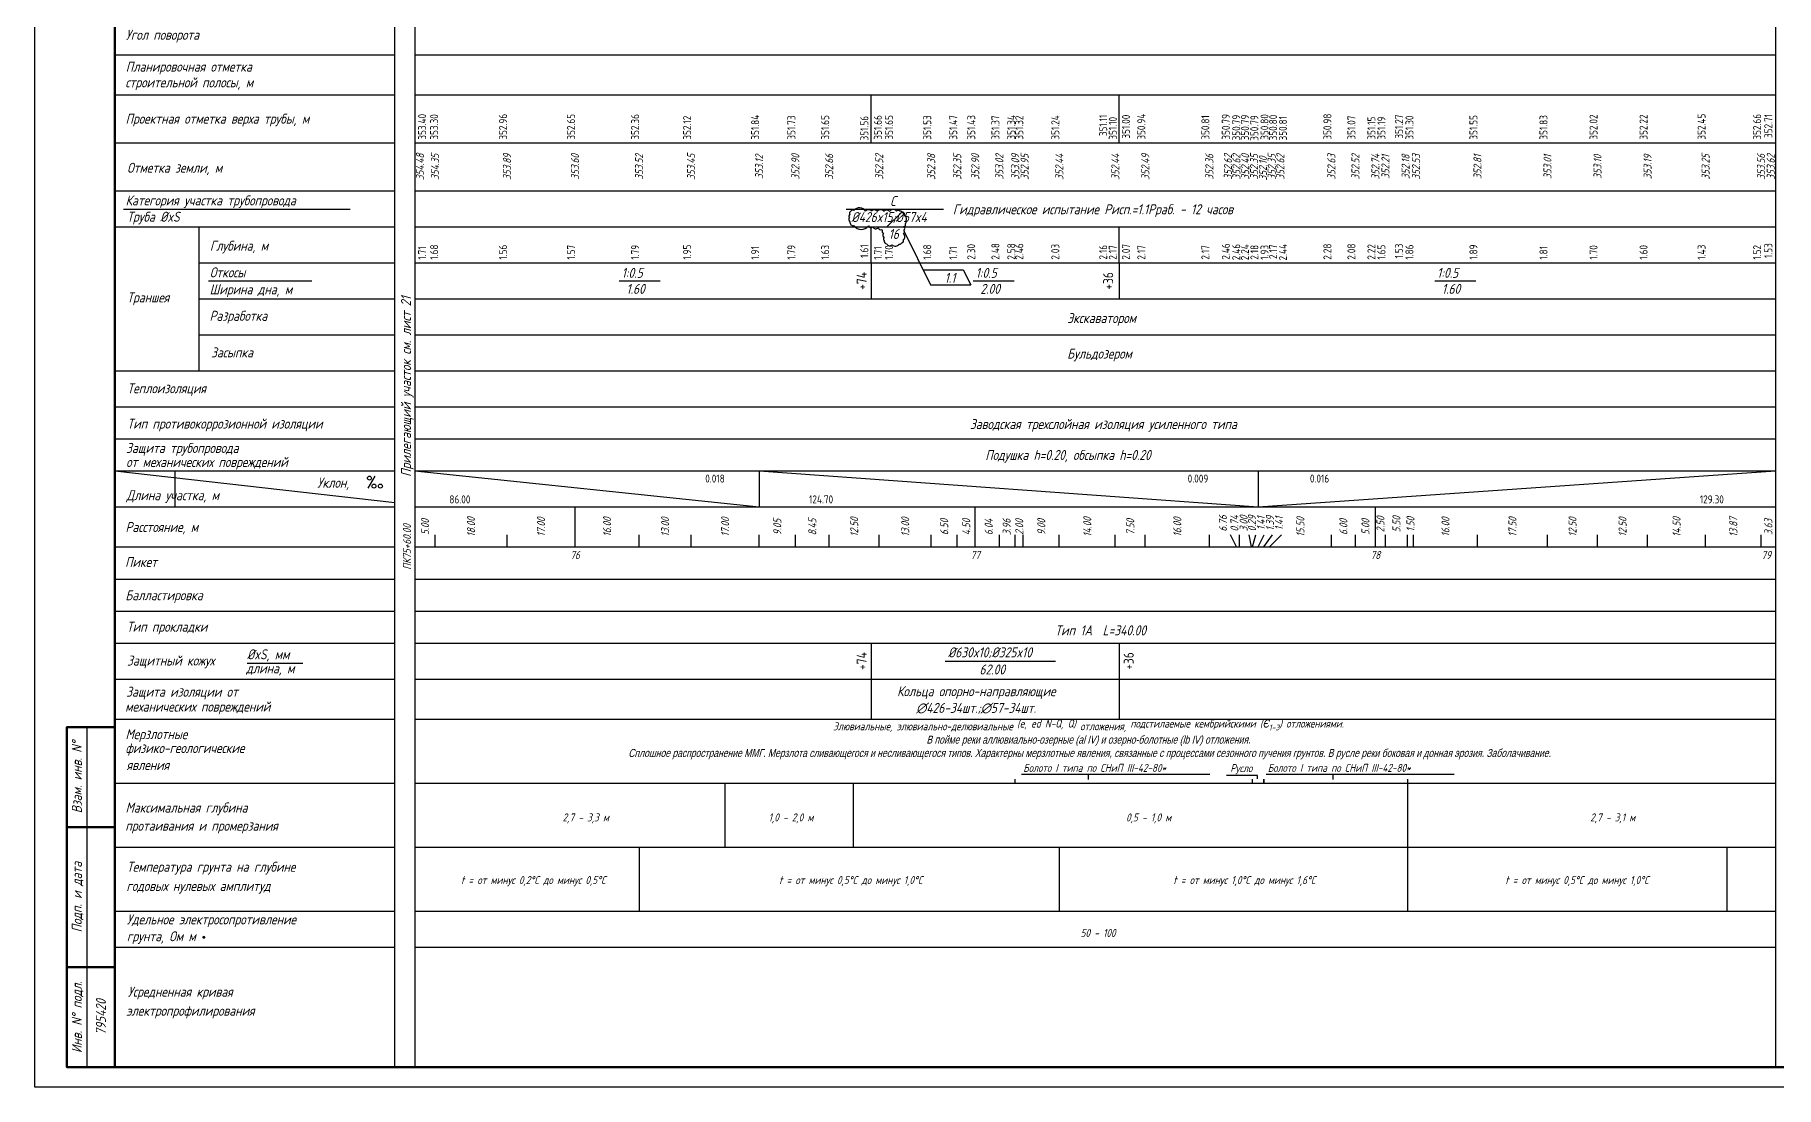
# Model space of a CAD drawing. Extents: x -5 to 836, y -80 to 613.
# Drawn here: x -4.9 to 430.3, y 19 to 282 of the extents above; entities that cross this region are included whole.
import ezdxf
from ezdxf.enums import TextEntityAlignment as Align

# ---------------------------------------------------------------- set-up
doc = ezdxf.new("R2010")
doc.units = 0
for name, color, linetype in [('Глубина траншеи', 7, 'Continuous'), ('изм.1', 232, 'Continuous'), ('Отметки верха трубы', 7, 'Continuous'), ('Подвал', 7, 'Continuous'), ('ТХ-Л', 140, 'Continuous')]:
    doc.layers.add(name, color=color, linetype=linetype)
doc.layers.add('ИИ_ОФОРМЛЕНИЕ_025', color=7, linetype='Continuous', lineweight=25)
doc.layers.add('ИИ_ПРОФИЛЬ_025', color=7, linetype='Continuous', lineweight=25)
doc.styles.add('1', font='simplex.shx', dxfattribs={"width": 0.8, "height": 2})
doc.styles.add('VNIPISIMPLEXCUR', font='simplex.shx', dxfattribs={"width": 0.8, "oblique": 15})

# ---------------------------------------------------------------- blocks, each defined once
blk = doc.blocks.new('ИИ14001')
at = {"color": 0, "linetype": 'Continuous'}
blk.add_lwpolyline([(0, 0), (1.79, 3)], dxfattribs=at)
for centre in [(0.35, 2.48), (1.47, 0.48), (3.08, 0.48)]:
    blk.add_circle(centre, 0.5, dxfattribs=at)
blk = doc.blocks.new('ИИ04016')
at = {"color": 0, "linetype": 'Continuous', "lineweight": 25}
blk.add_lwpolyline([(-70, 0), (-70, -263), (0, -263), (0, 0), (-70, 0)], close=True, dxfattribs=at)
for points in [[(-70, -10), (0, -10)], [(-70, -20), (0, -20)], [(-70, -32), (0, -32)], [(-70, -44), (0, -44)], [(-67.81, -48.55), (-11.16, -48.55)], [(-70, -53), (0, -53)], [(-70, -53), (-49, -53)], [(-49, -53), (-49, -62)], [(-49, -53), (-49, -89)], [(-49, -62), (0, -62)], [(-46.58, -66.46), (-20.75, -66.46)], [(-49, -71), (0, -71)], [(-49, -80), (0, -80)], [(-70, -89), (0, -89)], [(-70, -98), (0, -98)], [(-70, -106), (0, -106)], [(-70, -114), (0, -114)], [(-70, -114), (0, -121.88)], [(-70, -123), (0, -123)], [(-70, -133), (0, -133)], [(-70, -141), (0, -141)], [(-70, -149), (0, -149)], [(-70, -157), (0, -157)], [(-36.98, -162.05), (-22.99, -162.05)], [(-70, -166), (0, -166)], [(-70, -176), (0, -176)], [(-70, -192), (0, -192)], [(-70, -208), (0, -208)], [(-70, -224), (0, -224)], [(-70, -233), (0, -233)]]:
    blk.add_lwpolyline(points, dxfattribs=at)
at = {"color": 0, "linetype": 'Continuous', "lineweight": 25, "const_width": 0.365}
blk.add_lwpolyline([(-47.96, -230.54, 1), (-47.59, -230.54, 1)], format="xyb", close=True, dxfattribs=at)
at = {"color": 0, "linetype": 'Continuous', "lineweight": 25}
blk.add_blockref('ИИ14001', (-6.73, -118.27), dxfattribs=at)
at = {"color": 0, "linetype": 'Continuous', "lineweight": 25, "style": 'VNIPISIMPLEXCUR', "oblique": 15, "width": 0.8}
for s, p in [('Угол поворота', (-67.27, -6.25)), ('Планировочная отметка', (-67.27, -14.2)), ('строительной полосы, м', (-67.37, -18.14)), ('Проектная отметка верха трубы, м', (-67.32, -27.21)), ('Отметка земли, м', (-66.93, -39.48)), ('Категория участка трубопровода', (-67.32, -47.63)), ('Труба %%CxS', (-66.97, -51.71)), ('Глубина, м', (-46.25, -58.97)), ('Откосы', (-46.27, -65.61)), ('Траншея', (-66.96, -71.89)), ('Ширина дна, м', (-46.32, -69.87)), ('Разработка', (-46.34, -76.48)), ('Засыпка', (-45.96, -85.63)), ('Теплоизоляция', (-66.89, -94.58)), ('Тип противокоррозионной изоляции', (-66.9, -103.42)), ('Защита трубопровода', (-67.2, -109.5)), ('от механических повреждений', (-67.17, -113.01)), ('Уклон,', (-19.4, -118.19)), ('Длина участка, м', (-67.09, -121.31)), ('Расстояние, м', (-67.34, -129.25)), ('Пикет', (-67.44, -137.99)), ('Балластировка', (-67.38, -146.3)), ('Тип прокладки', (-67.03, -154.17)), ('Защитный кожух', (-66.96, -162.63)), ('%%CxS, мм', (-36.96, -161.07)), ('длина, м', (-37.2, -164.57)), ('Защита изоляции от', (-67.18, -170.43)), ('механических повреждений', (-67.42, -174.14)), ('физико-геологические', (-67.34, -184.5)), ('Мерзлотные', (-67.34, -181.03)), ('явления', (-67.07, -188.74)), ('Максимальная глубина', (-67.33, -199.37)), ('протаивания и промерзания', (-67.4, -203.93)), ('Температура грунта на глубине', (-67.01, -214.18)), ('годовых нулевых амплитуд', (-67.11, -218.96)), ('Удельное электросопротивление', (-67, -227.33)), ('грунта, Ом м', (-67, -231.53)), ('Усредненная кривая', (-66.76, -245.4)), ('электропрофилирования', (-67.16, -250.15))]:
    blk.add_text(s, height=2.5, dxfattribs=at).set_placement(p)
blk = doc.blocks.new('ИИ03А1Г')
at = {"color": 0, "linetype": 'Continuous', "lineweight": 25}
blk.add_lwpolyline([(0, 0), (0, 594), (841, 594), (841, 0)], close=True, dxfattribs=at)
at = {"color": 0, "linetype": 'Continuous', "lineweight": 50}
blk.add_lwpolyline([(20, 5), (20, 589), (836, 589), (836, 5)], close=True, dxfattribs=at)
at = {"color": 0, "linetype": 'Continuous', "style": 'VNIPISIMPLEXCUR', "oblique": 15, "width": 0.8, "flags": 8}
blk.add_attdef('FORMAT', text='', height=2.5, dxfattribs=at).set_placement((836, 1.25), align=Align.RIGHT)
blk = doc.blocks.new('ИИ02001')
at = {"color": 0, "linetype": 'Continuous', "lineweight": 50, "flags": 128}
for points in [[(0, 85), (-12, 85), (-12, 0), (0, 0)], [(-12, 60), (0, 60)], [(-12, 25), (0, 25)]]:
    blk.add_lwpolyline(points, dxfattribs=at)
at = {"color": 0, "linetype": 'Continuous', "lineweight": 25, "flags": 128}
blk.add_lwpolyline([(-7, 85), (-7, 0)], dxfattribs=at)
at = {"color": 0, "lineweight": 25, "style": 'VNIPISIMPLEXCUR', "oblique": 15, "width": 0.8}
for s, p in [('Взам. инв. N%%D', (-8.25, 72.5)), ('Подп. и дата', (-8.25, 42.5)), ('Инв. N%%d подл.', (-8.25, 12.5))]:
    blk.add_text(s, height=2.5, rotation=90, dxfattribs=at).set_placement(p, align=Align.CENTER)
at = {"color": 0, "lineweight": 25, "style": 'VNIPISIMPLEXCUR', "oblique": 15, "width": 0.8, "flags": 8}
for tag, p in [('А22', (-2.25, 72.5)), ('А20', (-2.25, 12.5))]:
    blk.add_attdef(tag, text='', height=2.5, rotation=90, dxfattribs=at).set_placement(p, align=Align.CENTER)

msp = doc.modelspace()

# ---------------------------------------------------------------- linework, layer by layer
at = {"layer": 'изм.1'}
msp.add_line((208.033, 234.015), (211.756, 237.637), dxfattribs=at)
msp.add_lwpolyline([(199.834, 238.073, 0.5205671), (199.089, 237.887, 0.5205671), (198.778, 237.018, 0.5205671), (198.716, 236.273, 0.5205671), (198.841, 235.28, 0.5205671), (199.834, 234.287, 0.5205671), (203.437, 234.225, 0.5205671), (204.493, 233.977, 0.5205671), (205.921, 233.791, 0.5205671), (206.791, 233.294, 0.5205671), (206.915, 233.108, 0.5205671), (207.226, 232.426, 0.5205671), (207.412, 231.37, 0.5205671), (207.412, 230.564, 0.5205671), (208.033, 229.757, 0.5205671), (209.4, 229.509, 0.5205671), (211.077, 229.695, 0.5205671), (211.76, 230.005, 0.5205671), (212.195, 230.812, 0.5205671), (212.195, 232.177, 0.5205671), (212.257, 233.17, 0.5205671), (212.319, 234.039, 0.5205671), (212.692, 234.784, 0.5205671), (212.754, 235.405, 0.5205671), (212.443, 236.708, 0.5205671), (212.443, 237.08, 0.5205671), (212.319, 237.329, 0.5205671), (211.822, 237.639, 0.5205671), (211.263, 237.887, 0.5205671), (210.456, 237.887, 0.5205671), (208.716, 237.825, 0.5205671), (207.35, 237.825, 0.5205671), (205.673, 237.825, 0.5205671), (204.244, 237.887, 0.5205671), (202.754, 237.887, 0.5205671)], format="xyb", close=True, dxfattribs=at)
for points in [[(212.484, 232.658), (219, 219.455), (229, 219.455)], [(217.149, 223.25), (227.149, 223.25), (229, 219.455)]]:
    msp.add_lwpolyline(points, dxfattribs=at)
at = {"layer": 'ИИ_ПРОФИЛЬ_025', "flags": 128}
for points in [[(90.142, 286.975), (90.142, 23.975)], [(430.142, 286.975), (430.142, 23.975)], [(90.142, 276.975), (430.142, 276.975)], [(90.142, 266.975), (430.142, 266.975)], [(90.142, 254.975), (430.142, 254.975)], [(90.142, 242.975), (430.142, 242.975)], [(90.142, 233.975), (430.142, 233.975)], [(90.142, 224.975), (430.142, 224.975)], [(90.142, 215.975), (430.142, 215.975)], [(90.142, 206.975), (430.142, 206.975)], [(90.142, 197.975), (430.142, 197.975)], [(90.142, 188.975), (430.142, 188.975)], [(90.142, 180.975), (430.142, 180.975)], [(90.142, 172.975), (430.142, 172.975)], [(90.142, 163.975), (430.142, 163.975)], [(130.142, 153.975), (130.142, 163.975)], [(230.142, 153.975), (230.142, 163.975)], [(330.142, 153.975), (330.142, 163.975)], [(95.142, 153.975), (95.142, 156.975)], [(113.142, 153.975), (113.142, 156.975)], [(146.142, 153.975), (146.142, 156.975)], [(159.142, 153.975), (159.142, 156.975)], [(176.142, 153.975), (176.142, 156.975)], [(185.192, 153.975), (185.192, 156.975)], [(193.642, 153.975), (193.642, 156.975)], [(206.142, 153.975), (206.142, 156.975)], [(219.142, 153.975), (219.142, 156.975)], [(225.642, 153.975), (225.642, 156.975)], [(236.182, 153.975), (236.182, 156.975)], [(240.142, 153.975), (240.142, 156.975)], [(242.142, 153.975), (242.142, 156.975)], [(251.142, 153.975), (251.142, 156.975)], [(265.142, 153.975), (265.142, 156.975)], [(272.642, 153.975), (272.642, 156.975)], [(288.642, 153.975), (288.642, 156.975)], [(295.402, 153.975), (293.916, 156.975)], [(296.142, 153.975), (296.142, 156.975)], [(299.142, 153.975), (298.579, 156.975)], [(299.432, 153.975), (300.248, 156.975)], [(300.842, 153.975), (302.355, 156.975)], [(302.232, 153.975), (304.443, 156.975)], [(303.642, 153.975), (306.689, 156.975)], [(319.142, 153.975), (319.142, 156.975)], [(325.142, 153.975), (325.142, 156.975)], [(332.642, 153.975), (332.642, 156.975)], [(338.142, 153.975), (338.142, 156.975)], [(339.642, 153.975), (339.642, 156.975)], [(355.642, 153.975), (355.642, 156.975)], [(373.142, 153.975), (373.142, 156.975)], [(385.642, 153.975), (385.642, 156.975)], [(398.142, 153.975), (398.142, 156.975)], [(412.642, 153.975), (412.642, 156.975)], [(426.512, 153.975), (426.512, 156.975)], [(90.142, 153.975), (430.142, 153.975)], [(90.142, 145.975), (430.142, 145.975)], [(90.142, 137.975), (430.142, 137.975)], [(90.142, 129.975), (430.142, 129.975)], [(90.142, 120.975), (430.142, 120.975)], [(90.142, 110.975), (430.142, 110.975)], [(240.142, 94.975), (240.142, 95.975)], [(288.753, 97.096), (241.704, 97.096)], [(258.389, 97.096), (258.389, 95.908)], [(300.687, 96.067), (300.687, 96.852), (292.956, 96.852)], [(299.396, 94.975), (299.396, 95.975)], [(302.232, 94.975), (302.232, 95.975)], [(302.232, 95.925), (302.232, 94.975)], [(349.85, 97.096), (302.801, 97.096)], [(319.486, 97.096), (319.486, 95.908)], [(338.142, 95.925), (338.142, 94.975)], [(90.142, 94.975), (430.142, 94.975)], [(167.533, 94.975), (167.533, 78.975)], [(199.613, 94.975), (199.613, 78.975)], [(338.142, 94.975), (338.142, 78.975)], [(90.142, 78.975), (430.142, 78.975)], [(146.142, 78.975), (146.142, 62.975)], [(251.142, 78.975), (251.142, 62.975)], [(338.142, 78.975), (338.142, 62.975)], [(417.947, 78.975), (417.947, 62.975)], [(90.142, 62.975), (430.142, 62.975)], [(90.142, 53.975), (430.142, 53.975)], [(90.142, 23.975), (430.142, 23.975)]]:
    msp.add_lwpolyline(points, dxfattribs=at)
at = {"layer": 'Подвал'}
for p, q in [((204.142, 224.975), (204.142, 215.975)), ((266.142, 224.975), (266.142, 215.975)), ((30.142, 172.975), (30.142, 163.975)), ((90.142, 172.975), (90.142, 163.975)), ((90.142, 172.975), (90.142, 163.975)), ((90.142, 172.975), (176.142, 163.975)), ((176.142, 172.975), (176.142, 163.975)), ((176.142, 172.975), (176.142, 163.975)), ((176.142, 172.975), (300.842, 163.975)), ((300.842, 172.975), (300.842, 163.975)), ((300.842, 172.975), (300.842, 163.975)), ((300.842, 163.975), (430.142, 172.975)), ((430.142, 172.975), (430.142, 163.975)), ((204.142, 129.975), (204.142, 120.975)), ((204.142, 129.975), (204.142, 120.975)), ((204.142, 129.975), (204.142, 120.975)), ((266.142, 129.975), (266.142, 120.975))]:
    msp.add_line(p, q, dxfattribs=at)
at = {"layer": 'ТХ-Л'}
for p, q in [((204.142, 224.975), (204.142, 215.975)), ((266.142, 224.975), (266.142, 215.975))]:
    msp.add_line(p, q, dxfattribs=at)
for points in [[(204.142, 254.975), (204.142, 266.975)], [(266.142, 254.975), (266.142, 266.975)], [(197.856, 238.409), (222.244, 238.409)], [(204.142, 224.975), (204.142, 233.975)], [(266.142, 224.975), (266.142, 233.975)], [(141.173, 220.474), (151.429, 220.474)], [(229.634, 220.474), (239.89, 220.474)], [(344.952, 220.474), (355.209, 220.474)], [(204.142, 129.975), (204.142, 110.975)], [(266.142, 129.975), (266.142, 110.975)], [(222.609, 125.475), (250.23, 125.475)]]:
    msp.add_lwpolyline(points, dxfattribs=at)

# ---------------------------------------------------------------- block references
at = {"layer": 'ИИ_ОФОРМЛЕНИЕ_025'}
msp.add_blockref('ИИ03А1Г', (-4.858, 18.975), dxfattribs=at)
ref = msp.add_blockref('ИИ02001', (15.142, 23.975), dxfattribs=at)
ref.add_attrib('А20', '795420', dxfattribs={"layer": '0', "lineweight": 25, "height": 2.5, "rotation": 90, "style": 'VNIPISIMPLEXCUR', "oblique": 15, "width": 0.8, "flags": 8}).set_placement((12.892, 36.475), align=Align.CENTER)
at = {"layer": 'ИИ_ПРОФИЛЬ_025'}
msp.add_blockref('ИИ04016', (85.142, 286.975), dxfattribs=at)

# ---------------------------------------------------------------- texts
at = {"layer": 'Глубина траншеи', "char_height": 2, "rotation": 89.99998, "style": '1'}
for s, insert, attachment_point in [('\\W0.800;\\W0.8;\\Q0.0;1.71', (90.924, 225.775), 1), ('\\W0.800;\\W0.8;\\Q0.0;1.68', (95.924, 225.775), 7), ('\\W0.800;\\W0.8;\\Q0.0;1.56', (113.142, 225.775), 7), ('\\W0.800;\\W0.8;\\Q0.0;1.57', (130.142, 225.775), 7), ('\\W0.800;\\W0.8;\\Q0.0;1.79', (146.142, 225.775), 7), ('\\W0.800;\\W0.8;\\Q0.0;1.95', (159.142, 225.775), 7), ('\\W0.800;\\W0.8;\\Q0.0;1.91', (176.142, 225.775), 7), ('\\W0.800;\\W0.8;\\Q0.0;1.79', (185.192, 225.775), 7), ('\\W0.800;\\W0.8;\\Q0.0;1.63', (193.642, 225.775), 7), ('\\W0.800;\\W0.8;\\Q0.0;1.61', (203.431, 226.232), 7), ('\\W0.800;\\W0.8;\\Q0.0;1.71', (206.806, 225.775), 7), ('\\W0.800;\\W0.8;\\Q0.0;1.70', (209.587, 225.775), 7), ('\\W0.800;\\W0.8;\\Q0.0;1.68', (219.142, 225.775), 7), ('\\W0.800;\\W0.8;\\Q0.0;1.71', (225.642, 225.775), 7), ('\\W0.800;\\W0.8;\\Q0.0;2.30', (230.142, 225.775), 7), ('\\W0.800;\\W0.8;\\Q0.0;2.48', (236.182, 225.775), 7), ('\\W0.800;\\W0.8;\\Q0.0;2.58', (240.142, 225.775), 7), ('\\W0.800;\\W0.8;\\Q0.0;2.46', (242.142, 225.775), 7), ('\\W0.800;\\W0.8;\\Q0.0;2.03', (251.142, 225.775), 7), ('\\W0.800;\\W0.8;\\Q0.0;2.16', (263.11, 225.794), 7), ('\\W0.800;\\W0.8;\\Q0.0;2.17', (265.517, 225.775), 7), ('\\W0.800;\\W0.8;\\Q0.0;2.07', (268.794, 225.773), 7), ('\\W0.800;\\W0.8;\\Q0.0;2.17', (272.642, 225.775), 7), ('\\W0.800;\\W0.8;\\Q0.0;2.17', (288.642, 225.775), 7), ('\\W0.800;\\W0.8;\\Q0.0;2.46', (293.759, 225.775), 7), ('\\W0.800;\\W0.8;\\Q0.0;2.46', (296.361, 225.638), 7), ('\\W0.800;\\W0.8;\\Q0.0;2.24', (298.528, 225.622), 7), ('\\W0.800;\\W0.8;\\Q0.0;2.18', (300.89, 225.766), 7), ('\\W0.800;\\W0.8;\\Q0.0;1.93', (303.427, 225.742), 7), ('\\W0.800;\\W0.8;\\Q0.0;2.17', (305.584, 225.944), 7), ('\\W0.800;\\W0.8;\\Q0.0;2.44', (308.023, 225.573), 7), ('\\W0.800;\\W0.8;\\Q0.0;2.28', (319.142, 225.775), 7), ('\\W0.800;\\W0.8;\\Q0.0;2.08', (325.142, 225.775), 7), ('\\W0.800;\\W0.8;\\Q0.0;2.22', (330.142, 225.775), 7), ('\\W0.800;\\W0.8;\\Q0.0;1.65', (332.642, 225.775), 7), ('\\W0.800;\\W0.8;\\Q0.0;1.53', (337.033, 226.086), 7), ('\\W0.800;\\W0.8;\\Q0.0;1.86', (339.642, 225.775), 7), ('\\W0.800;\\W0.8;\\Q0.0;1.89', (355.642, 225.775), 7), ('\\W0.800;\\W0.8;\\Q0.0;1.81', (373.142, 225.775), 7), ('\\W0.800;\\W0.8;\\Q0.0;1.70', (385.642, 225.775), 7), ('\\W0.800;\\W0.8;\\Q0.0;1.60', (398.142, 225.775), 7), ('\\W0.800;\\W0.8;\\Q0.0;1.43', (412.642, 225.775), 7), ('\\W0.800;\\W0.8;\\Q0.0;1.52', (426.512, 225.775), 7), ('\\W0.800;\\W0.8;\\Q0.0;1.53', (429.314, 226.189), 7)]:
    msp.add_mtext(s, dxfattribs=dict(at, insert=insert, attachment_point=attachment_point))
at = {"layer": 'изм.1', "char_height": 2.5, "style": 'VNIPISIMPLEXCUR'}
for s, insert, attachment_point in [('16', (208.495, 233.455), 1), ('1.1', (225.172, 222.489), 3)]:
    msp.add_mtext_dynamic_manual_height_columns(s, width=6.56325, gutter_width=25, heights=[0], dxfattribs=dict(at, insert=insert, attachment_point=attachment_point))
at = {"layer": 'ИИ_ПРОФИЛЬ_025', "style": 'VNIPISIMPLEXCUR', "oblique": 15, "width": 0.8}
for s, p in [('354.48', (92.397, 248.975)), ('354.35', (96.142, 248.975)), ('353.89', (114.142, 248.975)), ('353.60', (131.142, 248.975)), ('353.52', (147.142, 248.975)), ('353.45', (160.142, 248.975)), ('352.90', (186.192, 248.975)), ('352.66', (194.642, 248.975)), ('352.52', (207.142, 248.975)), ('352.38', (220.142, 248.975)), ('352.35', (226.642, 248.975)), ('352.90', (231.142, 248.975)), ('353.02', (237.158, 248.975)), ('353.09', (241.142, 248.975)), ('352.95', (243.469, 248.975)), ('352.49', (273.642, 248.975)), ('352.62', (294.268, 248.975)), ('352.62', (296.409, 248.975)), ('352.40', (298.604, 248.975)), ('352.35', (300.824, 248.975)), ('352.35', (305.213, 248.975)), ('352.62', (307.381, 248.975)), ('352.63', (320.142, 248.975)), ('352.52', (326.142, 248.975)), ('352.53', (341.289, 248.975)), ('353.25', (413.642, 248.975)), ('353.56', (427.512, 248.975)), ('353.62', (429.933, 248.975)), ('353.12', (177.142, 248.975)), ('352.44', (252.142, 248.975)), ('352.44', (266.142, 248.975)), ('352.36', (289.642, 248.975)), ('352.10', (303.017, 248.575)), ('352.74', (331.142, 248.975)), ('352.21', (333.642, 248.975)), ('352.18', (338.676, 248.975)), ('352.81', (356.642, 248.975)), ('353.01', (374.142, 248.975)), ('353.10', (386.642, 248.975)), ('353.19', (399.142, 248.975)), ('ПК75+60.00', (89.142, 153.975))]:
    msp.add_text(s, height=2, rotation=90, dxfattribs=at).set_placement(p, align=Align.CENTER)
for s, p in [('5.00', (92.642, 158.975)), ('18.00', (104.142, 158.975)), ('17.00', (121.642, 158.975)), ('16.00', (138.142, 158.975)), ('13.00', (152.642, 158.975)), ('17.00', (167.642, 158.975)), ('9.05', (180.667, 158.975)), ('8.45', (189.417, 158.975)), ('12.50', (199.892, 158.975)), ('13.00', (212.642, 158.975)), ('6.50', (222.392, 158.975)), ('4.50', (227.892, 158.975)), ('6.04', (233.49, 158.975)), ('3.96', (237.982, 158.975)), ('2.00', (241.142, 158.975)), ('9.00', (246.642, 158.975)), ('14.00', (258.142, 158.975)), ('7.50', (268.892, 158.975)), ('16.00', (280.642, 158.975)), ('6.76', (292.022, 159.859)), ('0.74', (294.912, 159.859)), ('3.00', (297.198, 159.859)), ('0.29', (299.287, 159.859)), ('1.41', (301.514, 159.905)), ('1.39', (303.783, 159.905)), ('1.41', (306.029, 159.859)), ('15.50', (311.392, 158.975)), ('6.00', (322.142, 158.975)), ('5.00', (327.642, 158.975)), ('2.50', (331.392, 159.639)), ('5.50', (335.392, 159.639)), ('1.50', (338.892, 159.639)), ('16.00', (347.642, 158.975)), ('17.50', (364.392, 158.975)), ('12.50', (379.392, 158.975)), ('12.50', (391.892, 158.975)), ('14.50', (405.392, 158.975)), ('13.87', (419.577, 158.975)), ('3.63', (428.327, 158.975))]:
    msp.add_text(s, height=2, rotation=90, dxfattribs=at).set_placement(p, align=Align.MIDDLE_CENTER)
for s, p in [('76', (130.142, 150.975)), ('77', (230.142, 150.975)), ('78', (330.142, 150.975)), ('79', (427.795, 150.975))]:
    msp.add_text(s, height=2, dxfattribs=at).set_placement(p, align=Align.CENTER)
for p in [(242.138, 97.773), (303.235, 97.773)]:
    msp.add_text('Болото I типа по СНиП III-42-80*', height=2, dxfattribs=at).set_placement(p)
for s, p in [('Русло', (296.622, 99.707)), ('2,7 - 3,3 м', (132.813, 87.394)), ('1,0 - 2,0 м', (184.094, 87.394)), ('0,5 - 1,0 м', (273.47, 87.394)), ('2,7 - 3,1 м', (389.428, 87.394)), ('t = от минус 0,2%%DC до минус 0,5%%DC ', (120.248, 71.735)), ('t = от минус 0,5%%DC до минус 1,0%%DC ', (199.57, 71.735)), ('t = от минус 1,0%%DC до минус 1,6%%DC ', (297.933, 71.735)), ('t = от минус 0,5%%DC до минус 1,0%%DC ', (381.042, 71.735)), ('50 - 100', (260.832, 58.511))]:
    msp.add_text(s, height=2, dxfattribs=at).set_placement(p, align=Align.TOP_CENTER)
at = {"layer": 'ИИ_ПРОФИЛЬ_025', "insert": (258.431, 110.165), "char_height": 2, "width": 330.79326, "attachment_point": 2, "style": 'VNIPISIMPLEXCUR'}
msp.add_mtext('Элювиальные, элювиально-делювиальные {\\A1;(e, ed N-Q, Q)} отложени{\\A1;я, подстилаемые кембрийскими (\\fArial|b0|i0|c204|p34;Є\\Fsimplex|c204;\\H0.7x;\\S^ 1-3;\\H1.4286x;) отложениями.\\P\\Fc:\\3dservice\\simplex|c204;\\H0.99998x;В пойме реки аллювиально-озерные (al IV) и озерно-болотные (lb IV) отложения.\\P Сплошное распространение ММГ. Мерзлота сливающегося и несливающегося типов. Характерны мерзлотные явления, связанные с процессами сезонного пучения грунтов. В русле реки боковая и донная эрозия. Заболачивание.}', dxfattribs=at)
at = {"layer": 'Отметки верха трубы', "char_height": 2, "rotation": 89.99998, "style": '1'}
for s, insert, attachment_point in [('\\W0.800;\\W0.8;\\Q0.0;353.40', (90.924, 255.775), 1), ('\\W0.800;\\W0.8;\\Q0.0;353.30', (95.924, 255.775), 7), ('\\W0.800;\\W0.8;\\Q0.0;352.96', (113.142, 255.775), 7), ('\\W0.800;\\W0.8;\\Q0.0;352.65', (130.142, 255.775), 7), ('\\W0.800;\\W0.8;\\Q0.0;352.36', (146.142, 255.775), 7), ('\\W0.800;\\W0.8;\\Q0.0;352.12', (159.142, 255.775), 7), ('\\W0.800;\\W0.8;\\Q0.0;351.84', (176.142, 255.775), 7), ('\\W0.800;\\W0.8;\\Q0.0;351.73', (185.192, 255.775), 7), ('\\W0.800;\\W0.8;\\Q0.0;351.65', (193.642, 255.775), 7), ('\\W0.800;\\W0.8;\\Q0.0;351.56', (203.431, 255.575), 7), ('\\W0.800;\\W0.8;\\Q0.0;351.66', (206.806, 255.775), 7), ('\\W0.800;\\W0.8;\\Q0.0;351.65', (209.587, 255.775), 7), ('\\W0.800;\\W0.8;\\Q0.0;351.53', (219.142, 255.775), 7), ('\\W0.800;\\W0.8;\\Q0.0;351.47', (225.642, 255.775), 7), ('\\W0.800;\\W0.8;\\Q0.0;351.43', (230.142, 255.775), 7), ('\\W0.800;\\W0.8;\\Q0.0;351.37', (236.182, 255.775), 7), ('\\W0.800;\\W0.8;\\Q0.0;351.34', (240.142, 255.775), 7), ('\\W0.800;\\W0.8;\\Q0.0;351.32', (242.142, 255.775), 7), ('\\W0.800;\\W0.8;\\Q0.0;351.24', (251.142, 255.775), 7), ('\\W0.800;\\W0.8;\\Q0.0;351.11', (263.11, 256.661), 7), ('\\W0.800;\\W0.8;\\Q0.0;351.10', (265.517, 255.775), 7), ('\\W0.800;\\W0.8;\\Q0.0;351.00', (268.794, 256.03), 7), ('\\W0.800;\\W0.8;\\Q0.0;350.94', (272.642, 255.775), 7), ('\\W0.800;\\W0.8;\\Q0.0;350.81', (288.642, 255.775), 7), ('\\W0.800;\\W0.8;\\Q0.0;350.79', (293.759, 255.775), 7), ('\\W0.800;\\W0.8;\\Q0.0;350.79', (296.361, 255.591), 7), ('\\W0.800;\\W0.8;\\Q0.0;350.79', (298.528, 255.622), 7), ('\\W0.800;\\W0.8;\\Q0.0;350.79', (300.89, 255.49), 7), ('\\W0.800;\\W0.8;\\Q0.0;350.80', (303.427, 255.742), 7), ('\\W0.800;\\W0.8;\\Q0.0;350.80', (305.584, 255.591), 7), ('\\W0.800;\\W0.8;\\Q0.0;350.81', (308.023, 255.573), 7), ('\\W0.800;\\W0.8;\\Q0.0;350.98', (319.142, 255.775), 7), ('\\W0.800;\\W0.8;\\Q0.0;351.07', (325.142, 255.775), 7), ('\\W0.800;\\W0.8;\\Q0.0;351.15', (330.142, 255.775), 7), ('\\W0.800;\\W0.8;\\Q0.0;351.19', (332.642, 255.775), 7), ('\\W0.800;\\W0.8;\\Q0.0;351.27', (337.033, 256.038), 7), ('\\W0.800;\\W0.8;\\Q0.0;351.30', (339.642, 255.775), 7), ('\\W0.800;\\W0.8;\\Q0.0;351.55', (355.642, 255.775), 7), ('\\W0.800;\\W0.8;\\Q0.0;351.83', (373.142, 255.775), 7), ('\\W0.800;\\W0.8;\\Q0.0;352.02', (385.642, 255.775), 7), ('\\W0.800;\\W0.8;\\Q0.0;352.22', (398.142, 255.775), 7), ('\\W0.800;\\W0.8;\\Q0.0;352.45', (412.642, 255.775), 7), ('\\W0.800;\\W0.8;\\Q0.0;352.66', (426.512, 255.775), 7), ('\\W0.800;\\W0.8;\\Q0.0;352.71', (429.314, 256.189), 7)]:
    msp.add_mtext(s, dxfattribs=dict(at, insert=insert, attachment_point=attachment_point))
at = {"layer": 'Подвал', "char_height": 2, "style": '1'}
for s, insert, attachment_point in [('\\W0.800;\\W0.8;\\Q0.0;0.018', (167.542, 172.075), 3), ('\\W0.800;\\W0.8;\\Q0.0;0.009', (288.372, 172.075), 3), ('\\W0.800;\\W0.8;\\Q0.0;0.016', (313.772, 172.075), 1), ('\\W0.800;\\W0.8;\\Q0.0;86.00', (98.742, 164.875), 7), ('\\W0.800;\\W0.8;\\Q0.0;124.70', (188.612, 164.875), 7), ('\\W0.800;\\W0.8;\\Q0.0;129.30', (417.212, 164.875), 9)]:
    msp.add_mtext(s, dxfattribs=dict(at, insert=insert, attachment_point=attachment_point))
at = {"layer": 'ТХ-Л', "style": 'VNIPISIMPLEXCUR', "oblique": 15, "width": 0.8}
for s, p in [('С', (208.893, 239.177)), ('Гидравлическое испытание Рисп.=1.1Рраб. - 12 часов', (224.567, 237.133)), ('%%C426x15;%%C57x4', (199.201, 235.172)), ('1:0.5', (141.763, 221.242)), ('1:0.5', (230.224, 221.242)), ('1:0.5', (345.543, 221.242)), ('1.60', (142.953, 217.237)), ('2.00', (231.414, 217.237)), ('1.60', (346.732, 217.237)), ('Экскаватором', (253.108, 209.941)), ('Бульдозером', (253.108, 201.05)), ('Тип 1А  L=340.00', (250.11, 131.89)), ('%%C630x10;%%C325x10', (223.333, 126.393)), ('62.00', (231.191, 122.117))]:
    msp.add_text(s, height=2.5, dxfattribs=at).set_placement(p)
at = {"layer": 'ТХ-Л', "style": '1', "oblique": 15, "width": 0.8}
msp.add_text('Прилегающий участок см. лист 21', height=2.5, rotation=89.99998, dxfattribs=at).set_placement((89.142, 194.051), align=Align.CENTER)
at = {"layer": 'ТХ-Л', "char_height": 2.5, "style": 'VNIPISIMPLEXCUR'}
for s, insert, attachment_point, rotation in [('{\\Q0;+74}', (200.524, 220.474), 2, 90), ('{\\Q0;+36}', (264.607, 220.475), 8, 89.672), ('{\\Q0;+74}', (200.524, 125.474), 2, 90), ('{\\Q0;+36}', (269.724, 125.475), 8, 89.672)]:
    msp.add_mtext(s, dxfattribs=dict(at, insert=insert, attachment_point=attachment_point, rotation=rotation))
at = {"layer": 'ТХ-Л', "char_height": 2.5, "width": 84.41854, "attachment_point": 1, "style": 'VNIPISIMPLEXCUR'}
for s, insert in [('Заводская трехслойная изоляция усиленного типа', (228.802, 185.943)), ('{\\Fsimplex|c204;Подушка h=0.20, обсыпка h=0.20}', (232.652, 178.226))]:
    msp.add_mtext(s, dxfattribs=dict(at, insert=insert))
at = {"layer": 'ТХ-Л', "insert": (208.202, 119.184), "char_height": 2.5, "attachment_point": 1, "style": 'VNIPISIMPLEXCUR'}
msp.add_mtext_dynamic_manual_height_columns('\\pi2.405;Кольца опорно-направляющие   \\P\\pi7.1676;∅426-34шт.;∅57-34шт.', width=53.03378, gutter_width=12.5, heights=[0], dxfattribs=at)

doc.saveas('drawing.dxf')
